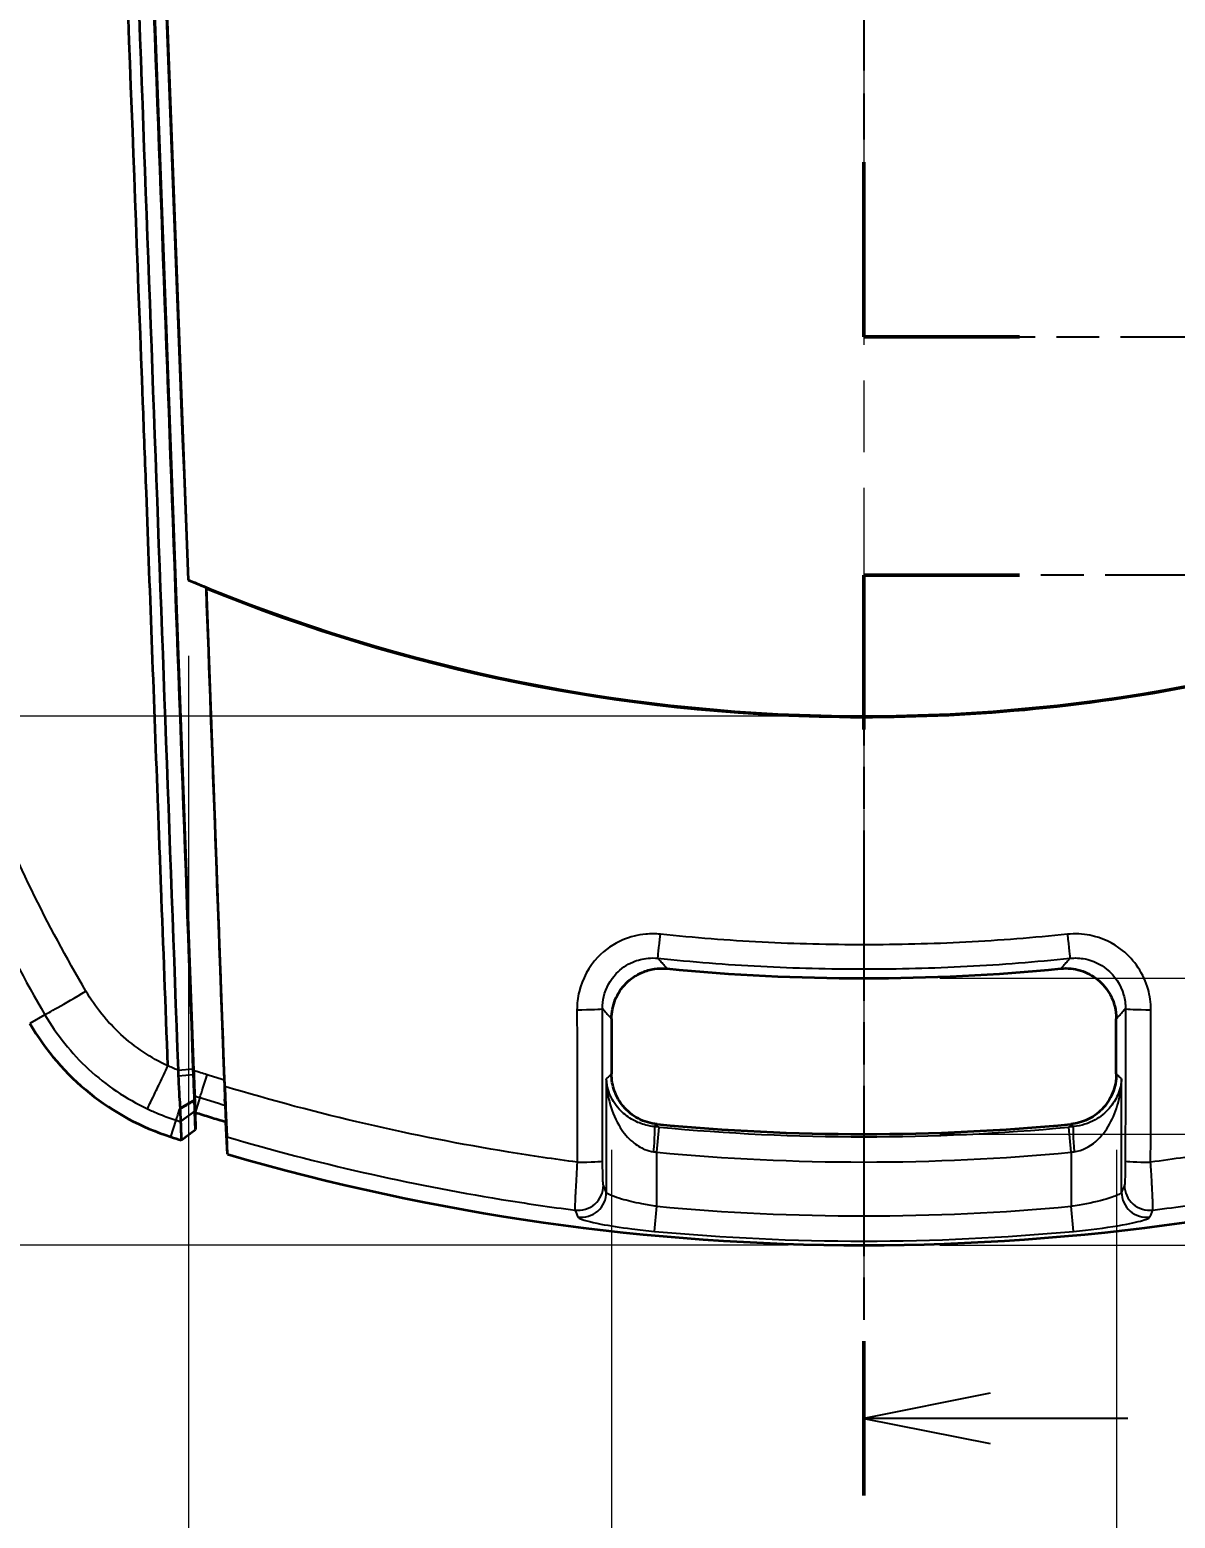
# Model space of a CAD drawing. Header units: millimetres. Extents: x 0 to 1594, y 0 to 281.
# Drawn here: x 897.3 to 919.99, y 157.35 to 186.83 of the extents above; entities that cross this region are included whole.
import ezdxf

# ---------------------------------------------------------------- set-up
doc = ezdxf.new("R2010")
doc.units = ezdxf.units.MM
doc.linetypes.add('CHAIN', pattern=[0.3543, 0.2362, -0.0295, 0.0591, -0.0295])
doc.layers.get('Defpoints').update_dxf_attribs({"lineweight": 25})
doc.layers.add('Centerline (ISO)', color=7, linetype='Continuous', lineweight=18, true_color=0x80ffff)
for name, color, linetype, lineweight in [('Dimension (ISO)', 7, 'Continuous', 18), ('Section Line (ISO)', 7, 'CHAIN', 25), ('Visible (ISO)', 7, 'Continuous', 35), ('Visible Narrow (ISO)', 7, 'Continuous', 25)]:
    doc.layers.add(name, color=color, linetype=linetype, lineweight=lineweight)
doc.styles.add('Note Text (TK)', font='')
doc.styles.get('Note Text (TK)').set_extended_font_data('MS PGothic')
doc.dimstyles.new('Default - Method 1b (TK)', dxfattribs={"dimtxt": 2.5, "dimasz": 2.5, "dimexe": 1, "dimexo": 1.5, "dimgap": 1, "dimtad": 1, "dimtoh": 1, "dimrnd": 1e-08, "dimdsep": 46, "dimtxsty": 'Note Text (TK)', "dimcen": 0.09, "dimdle": 5, "dimclrd": 100, "dimclre": 100, "dimclrt": 7, "dimadec": 1, "dimazin": 1, "dimtfac": 1, "dimtmove": 0, "dimatfit": 3, "dimfxl": 0, "dimtolj": 1, "dimlwd": -1, "dimlwe": -1, "dimarcsym": 0})

# ---------------------------------------------------------------- blocks, each defined once
blk = doc.blocks.new('2dTransSection2')
at = {"layer": 'Section Line (ISO)', "linetype": 'CHAIN', "ltscale": 15.402263}
blk.add_line((126.328, 246.778), (126.328, 188.751), dxfattribs=at)
at = {"layer": 'Section Line (ISO)', "linetype": 'Continuous', "lineweight": 50}
for p, q in [((126.328, 192.208), (126.328, 188.751)), ((126.328, 188.751), (129.411, 188.751)), ((129.41, 184.028), (126.326, 184.028)), ((126.326, 184.028), (126.326, 180.971)), ((126.326, 168.856), (126.326, 165.799))]:
    blk.add_line(p, q, dxfattribs=at)
at = {"layer": 'Section Line (ISO)', "linetype": 'CHAIN', "ltscale": 14.34751}
blk.add_line((126.328, 188.751), (139.578, 188.751), dxfattribs=at)
at = {"layer": 'Section Line (ISO)', "linetype": 'CHAIN', "ltscale": 14.348979}
blk.add_line((139.578, 184.028), (126.326, 184.028), dxfattribs=at)
at = {"layer": 'Section Line (ISO)', "linetype": 'CHAIN', "ltscale": 14.274149}
blk.add_line((126.326, 184.028), (126.326, 165.799), dxfattribs=at)
at = {"layer": 'Section Line (ISO)', "linetype": 'Continuous'}
for p, q in [((128.826, 167.828), (126.326, 167.328)), ((128.826, 167.328), (126.326, 167.328)), ((126.326, 167.328), (128.826, 166.828)), ((131.555, 167.328), (128.826, 167.328))]:
    blk.add_line(p, q, dxfattribs=at)
blk = doc.blocks.new('*D85')
at = {"layer": 'Defpoints', "color": 0, "transparency": 16777216}
for p in [(900.449, 175.933), (927.207, 175.933), (927.207, 142.933)]:
    blk.add_point(p, dxfattribs=at)
at = {"layer": 'Dimension (ISO)', "color": 100, "transparency": 16777216}
for p, q in [((900.449, 174.433), (900.449, 141.933)), ((927.207, 174.433), (927.207, 141.933)), ((902.949, 142.933), (924.707, 142.933))]:
    blk.add_line(p, q, dxfattribs=at)
for points in [[(902.949, 143.35), (902.949, 142.516), (900.449, 142.933)], [(924.707, 143.35), (924.707, 142.516), (927.207, 142.933)]]:
    blk.add_solid(points, dxfattribs=at)
at = {"layer": 'Dimension (ISO)', "color": 7, "transparency": 16777216, "insert": (910.909, 145.183), "char_height": 2.5, "attachment_point": 4, "style": 'Note Text (TK)'}
blk.add_mtext('\\A1;26.8', dxfattribs=at)
blk = doc.blocks.new('*D86')
at = {"layer": 'Defpoints', "color": 0, "transparency": 16777216}
for p in [(913.828, 234.758), (873.828, 162.758), (913.828, 162.758)]:
    blk.add_point(p, dxfattribs=at)
at = {"layer": 'Dimension (ISO)', "color": 100, "transparency": 16777216}
for p, q in [((912.328, 234.758), (872.828, 234.758)), ((873.828, 232.258), (873.828, 165.258)), ((912.328, 162.758), (872.828, 162.758))]:
    blk.add_line(p, q, dxfattribs=at)
for points in [[(873.411, 232.258), (874.244, 232.258), (873.828, 234.758)], [(873.411, 165.258), (874.244, 165.258), (873.828, 162.758)]]:
    blk.add_solid(points, dxfattribs=at)
at = {"layer": 'Dimension (ISO)', "color": 7, "transparency": 16777216, "insert": (871.578, 197.153), "char_height": 2.5, "attachment_point": 4, "rotation": 90, "style": 'Note Text (TK)'}
blk.add_mtext('\\A1;72', dxfattribs=at)
blk = doc.blocks.new('*D87')
at = {"layer": 'Defpoints', "color": 0, "transparency": 16777216}
for p in [(913.828, 222.775), (880.828, 173.237), (913.828, 173.237)]:
    blk.add_point(p, dxfattribs=at)
at = {"layer": 'Dimension (ISO)', "color": 100, "transparency": 16777216}
for p, q in [((912.328, 222.775), (879.828, 222.775)), ((880.828, 220.275), (880.828, 175.737)), ((912.328, 173.237), (879.828, 173.237))]:
    blk.add_line(p, q, dxfattribs=at)
for points in [[(880.411, 220.275), (881.244, 220.275), (880.828, 222.775)], [(880.411, 175.737), (881.244, 175.737), (880.828, 173.237)]]:
    blk.add_solid(points, dxfattribs=at)
at = {"layer": 'Dimension (ISO)', "color": 7, "transparency": 16777216, "insert": (878.578, 195.066), "char_height": 2.5, "attachment_point": 4, "rotation": 90, "style": 'Note Text (TK)'}
blk.add_mtext('\\A1;49.5', dxfattribs=at)
blk = doc.blocks.new('*D95')
at = {"layer": 'Defpoints', "color": 0, "transparency": 16777216}
for p in [(908.828, 166.15), (918.828, 166.15), (918.828, 152.155)]:
    blk.add_point(p, dxfattribs=at)
at = {"layer": 'Dimension (ISO)', "color": 100, "transparency": 16777216}
for p, q in [((908.828, 164.65), (908.828, 151.155)), ((918.828, 164.65), (918.828, 151.155)), ((911.328, 152.155), (916.328, 152.155))]:
    blk.add_line(p, q, dxfattribs=at)
for points in [[(911.328, 152.572), (911.328, 151.738), (908.828, 152.155)], [(916.328, 152.572), (916.328, 151.738), (918.828, 152.155)]]:
    blk.add_solid(points, dxfattribs=at)
at = {"layer": 'Dimension (ISO)', "color": 7, "transparency": 16777216, "insert": (912.265, 154.405), "char_height": 2.5, "attachment_point": 4, "style": 'Note Text (TK)'}
blk.add_mtext('\\A1;10', dxfattribs=at)
blk = doc.blocks.new('_DotSmall')
at = {"color": 0, "linetype": 'ByBlock', "const_width": 0.5}
blk.add_lwpolyline([(-0.0625, 0, 1), (0.0625, 0, 1)], format="xyb", close=True, dxfattribs=at)
blk = doc.blocks.new('*D97')
at = {"layer": 'Defpoints', "color": 0, "transparency": 16777216}
for p in [(913.828, 168.045), (953.828, 168.045), (913.828, 164.958)]:
    blk.add_point(p, dxfattribs=at)
at = {"layer": 'Dimension (ISO)', "color": 100, "transparency": 16777216}
for p, q in [((953.828, 170.545), (953.828, 178.554)), ((915.328, 168.045), (954.828, 168.045)), ((953.828, 164.958), (953.828, 168.045)), ((915.328, 164.958), (954.828, 164.958)), ((953.828, 164.958), (953.828, 162.458))]:
    blk.add_line(p, q, dxfattribs=at)
blk.add_solid([(953.411, 170.545), (954.244, 170.545), (953.828, 168.045)], dxfattribs=at)
at = {"layer": 'Dimension (ISO)', "color": 100, "transparency": 16777216, "xscale": 2.5, "yscale": 2.5, "zscale": 2.5, "rotation": 90}
blk.add_blockref('_DotSmall', (953.828, 164.958), dxfattribs=at)
at = {"layer": 'Dimension (ISO)', "color": 7, "transparency": 16777216, "insert": (951.578, 174.045), "char_height": 2.5, "attachment_point": 4, "rotation": 90, "style": 'Note Text (TK)'}
blk.add_mtext('\\A1;3.1', dxfattribs=at)
blk = doc.blocks.new('*D98')
at = {"layer": 'Defpoints', "color": 0, "transparency": 16777216}
for p in [(913.828, 164.958), (953.828, 164.958), (913.828, 162.758)]:
    blk.add_point(p, dxfattribs=at)
at = {"layer": 'Dimension (ISO)', "color": 100, "transparency": 16777216}
for p, q in [((953.828, 164.958), (953.828, 169.958)), ((915.328, 164.958), (954.828, 164.958)), ((953.828, 164.958), (953.828, 162.758)), ((915.328, 162.758), (954.828, 162.758)), ((953.828, 160.258), (953.828, 151.753))]:
    blk.add_line(p, q, dxfattribs=at)
blk.add_solid([(953.411, 160.258), (954.244, 160.258), (953.828, 162.758)], dxfattribs=at)
at = {"layer": 'Dimension (ISO)', "color": 100, "transparency": 16777216, "xscale": 2.5, "yscale": 2.5, "zscale": 2.5, "rotation": 270}
blk.add_blockref('_DotSmall', (953.828, 164.958), dxfattribs=at)
at = {"layer": 'Dimension (ISO)', "color": 7, "transparency": 16777216, "insert": (951.578, 152.753), "char_height": 2.5, "attachment_point": 4, "rotation": 90, "style": 'Note Text (TK)'}
blk.add_mtext('\\A1;2.2', dxfattribs=at)

msp = doc.modelspace()

# ---------------------------------------------------------------- linework, layer by layer
at = {"layer": 'Centerline (ISO)', "linetype": 'CHAIN', "ltscale": 23.990969}
msp.add_line((913.8276, 237.2584), (913.8276, 160.2584), dxfattribs=at)
at = {"layer": 'Visible (ISO)'}
for p, q in [((898.479, 222.1504), (900.5482, 166.2177)), ((900.4487, 175.9332), (898.7667, 220.589)), ((900.7946, 175.7854), (901.1556, 166.0286)), ((908.8276, 167.2429), (908.8276, 166.1496)), ((918.8276, 166.1496), (918.8276, 167.2429)), ((900.5465, 166.1318), (900.5421, 166.2501)), ((900.5654, 165.7524), (900.5645, 165.8195)), ((901.1727, 165.5654), (901.1681, 165.6518)), ((901.174, 165.5291), (901.1864, 165.1959)), ((900.5791, 165.381), (900.585, 165.0503)), ((901.2187, 164.5609), (901.1864, 165.1959))]:
    msp.add_line(p, q, dxfattribs=at)
for centre, radius, start, end in [((913.8276, 207.7584), 39.7131, 264.36074, 275.63926), ((901.6221, 169.666), 5, 210.22828, 252.23352), ((913.8276, 207.7584), 42.8, 264.50799, 275.49201), ((913.8276, 207.7584), 45, 252.23352, 252.51061), ((913.8276, 207.7584), 45, 253.72803, 286.27197)]:
    msp.add_arc(centre, radius, start, end, dxfattribs=at)
msp.add_ellipse((913.8276, 207.7815), major_axis=(0, 34.5444), ratio=0.9999998, start_param=2.7438951, end_param=3.5392902, dxfattribs=at)
for points, knots in [([(900.0387, 166.3129), (899.9941, 167.4941), (899.9493, 168.6703), (899.8851, 170.3723), (899.8655, 170.8936), (899.7671, 173.5137), (899.6894, 175.5968), (899.5888, 178.2688), (899.5662, 178.8644), (899.3635, 184.2228), (899.1839, 188.9895), (898.6374, 203.5405), (898.2951, 213.0177), (897.9419, 222.2038)], [0.1156934, 0.1156934, 0.1156934, 0.1156934, 0.4719989, 0.4719989, 0.629162, 0.629162, 1.261938, 1.261938, 1.4447717, 1.4447717, 2.9147942, 2.9147942, 5.9313922, 5.9313922, 5.9313922, 5.9313922]), ([(898.17, 222.1884), (898.3431, 217.5089), (898.5162, 212.8295), (898.8624, 203.4715), (899.0355, 198.7928), (899.2085, 194.1148), (899.3813, 189.4448), (899.554, 184.7756), (899.8979, 175.4788), (900.0691, 170.8511), (900.2403, 166.2246)], [-5.6883066, -5.6883066, -5.6883066, -5.6883066, -4.2834664, -4.2834664, -2.8786262, -2.8786262, -2.8786262, -1.4762002, -1.4762002, -0.085629, -0.085629, -0.085629, -0.085629]), ([(900.5421, 166.2501), (900.371, 170.8755), (900.1999, 175.5021), (899.856, 184.7967), (899.6834, 189.4647), (899.5106, 194.1336), (899.3376, 198.8105), (899.1646, 203.488), (898.8191, 212.8272), (898.6466, 217.489), (898.4742, 222.151)], [0.085629, 0.085629, 0.085629, 0.085629, 1.4762002, 1.4762002, 2.8786262, 2.8786262, 2.8786262, 4.2834664, 4.2834664, 5.683369, 5.683369, 5.683369, 5.683369]), ([(900.8008, 175.7603), (900.7998, 175.7645), (900.7987, 175.7687), (900.7967, 175.7771), (900.7957, 175.7813), (900.7946, 175.7854)], [-0.060067346, -0.060067346, -0.060067346, -0.060067346, -0.030039325, -0.030039325, 0, 0, 0, 0]), ([(926.8544, 175.7603), (924.7147, 174.8897), (922.4928, 174.2357), (917.9558, 173.3816), (915.6524, 173.1828), (909.042, 173.2748), (904.7872, 174.1384), (900.8008, 175.7603)], [-2.6921121, -2.6921121, -2.6921121, -2.6921121, -1.9989849, -1.9989849, -1.3070956, -1.3070956, -0.0156897, -0.0156897, -0.0156897, -0.0156897]), ([(908.8276, 167.2429), (908.8276, 167.3732), (908.8531, 167.5022), (908.952, 167.7431), (909.0244, 167.8527), (909.2072, 168.0378), (909.3158, 168.1116), (909.5124, 168.1952), (909.593, 168.2181), (909.7582, 168.2434), (909.8421, 168.2457), (909.9252, 168.2374)], [0, 0, 0, 0, 0.03909006, 0.03909006, 0.0781273, 0.0781273, 0.1171428, 0.1171428, 0.14220416, 0.14220416, 0.16727226, 0.16727226, 0.16727226, 0.16727226]), ([(917.73, 168.2374), (917.8597, 168.2502), (917.9906, 168.2376), (918.2401, 168.1628), (918.3562, 168.1015), (918.5584, 167.9378), (918.6425, 167.837), (918.745, 167.6496), (918.7758, 167.5716), (918.8171, 167.4097), (918.8276, 167.3264), (918.8276, 167.2429)], [0, 0, 0, 0, 0.03909035, 0.03909035, 0.07812795, 0.07812795, 0.11714382, 0.11714382, 0.14220454, 0.14220454, 0.16727226, 0.16727226, 0.16727226, 0.16727226]), ([(900.2403, 166.2246), (900.241, 166.2049), (900.2418, 166.1852), (900.2433, 166.1458), (900.244, 166.1262), (900.2448, 166.1066)], [-0.085628992, -0.085628992, -0.085628992, -0.085628992, -0.079701646, -0.079701646, -0.073774299, -0.073774299, -0.073774299, -0.073774299]), ([(900.2448, 166.1066), (900.2507, 165.963), (900.2575, 165.8264), (900.2694, 165.6189), (900.2744, 165.5405), (900.2791, 165.4733)], [-0.075238386, -0.075238386, -0.075238386, -0.075238386, -0.031515365, -0.031515365, -0.000126972, -0.000126972, -0.000126972, -0.000126972]), ([(900.5664, 165.6374), (900.5639, 165.6924), (900.5612, 165.7556), (900.5546, 165.9195), (900.5505, 166.0251), (900.5465, 166.1318)], [0.000126972, 0.000126972, 0.000126972, 0.000126972, 0.031515365, 0.031515365, 0.075238386, 0.075238386, 0.075238386, 0.075238386]), ([(900.5482, 166.2177), (900.5509, 166.1445), (900.5537, 166.0725), (900.5589, 165.9425), (900.5614, 165.885), (900.5639, 165.8316), (900.5642, 165.8255), (900.5645, 165.8195)], [0, 0, 0, 0, 0.021994857, 0.021994857, 0.043215996, 0.043215996, 0.046082686, 0.046082686, 0.046082686, 0.046082686]), ([(901.1556, 166.0286), (901.1582, 165.9562), (901.1608, 165.885), (901.165, 165.7566), (901.1668, 165.7), (901.1681, 165.653), (901.1681, 165.6524), (901.1681, 165.6518)], [0, 0, 0, 0, 0.021745792, 0.021745792, 0.042665061, 0.042665061, 0.042922918, 0.042922918, 0.042922918, 0.042922918]), ([(909.7314, 165.1548), (909.6017, 165.1673), (909.4757, 165.205), (909.2455, 165.3264), (909.1434, 165.409), (908.9855, 165.5981), (908.9271, 165.6996), (908.8479, 165.9181), (908.8276, 166.0334), (908.8276, 166.1496)], [0, 0, 0, 0, 0.03907277, 0.03907277, 0.07810683, 0.07810683, 0.11296653, 0.11296653, 0.14783463, 0.14783463, 0.14783463, 0.14783463]), ([(918.8276, 166.1496), (918.8276, 166.0194), (918.8022, 165.8904), (918.7033, 165.6495), (918.6308, 165.54), (918.4578, 165.3647), (918.3623, 165.2969), (918.1524, 165.1972), (918.0396, 165.166), (917.9239, 165.1548)], [0, 0, 0, 0, 0.03907299, 0.03907299, 0.07810732, 0.07810732, 0.11296658, 0.11296658, 0.14783463, 0.14783463, 0.14783463, 0.14783463]), ([(900.5645, 165.8195), (900.565, 165.7933), (900.5654, 165.7713), (900.5662, 165.7333), (900.5666, 165.7202), (900.5667, 165.7159)], [0.045811665, 0.045811665, 0.045811665, 0.045811665, 0.058585401, 0.058585401, 0.074380047, 0.074380047, 0.074380047, 0.074380047]), ([(901.1654, 165.9037), (901.17, 165.7811), (901.1743, 165.66), (901.1807, 165.4696), (901.1831, 165.397), (901.1852, 165.3297)], [0, 0, 0, 0, 0.036855551, 0.036855551, 0.061609464, 0.061609464, 0.061609464, 0.061609464]), ([(900.2783, 165.4522), (900.2793, 165.4289), (900.2802, 165.4072), (900.2826, 165.356), (900.2839, 165.3287), (900.2851, 165.3052), (900.2865, 165.2768), (900.2877, 165.254), (900.2895, 165.2214), (900.2901, 165.2109), (900.2905, 165.2059)], [-0.069823221, -0.069823221, -0.069823221, -0.069823221, -0.058586767, -0.058586767, -0.041416822, -0.041416822, -0.041416822, -0.020708411, -0.020708411, -0.000954175, -0.000954175, -0.000954175, -0.000954175]), ([(900.5672, 165.6187), (900.5672, 165.6188), (900.5672, 165.6189), (900.5672, 165.6189), (900.5669, 165.625), (900.5666, 165.6311), (900.5664, 165.6374)], [-0.0034935996, -0.0034935996, -0.0034935996, -0.0034935996, -0.0034592119, -0.0034592119, -0.0034592119, 0.0001267819, 0.0001267819, 0.0001267819, 0.0001267819]), ([(900.5715, 165.4153), (900.5713, 165.4195), (900.5711, 165.4283), (900.5705, 165.4555), (900.5701, 165.4744), (900.5696, 165.4979), (900.5692, 165.5173), (900.5687, 165.5398), (900.5679, 165.5819), (900.5675, 165.5999), (900.5672, 165.6191)], [0.000954175, 0.000954175, 0.000954175, 0.000954175, 0.020708411, 0.020708411, 0.041416822, 0.041416822, 0.041416822, 0.058586767, 0.058586767, 0.070008116, 0.070008116, 0.070008116, 0.070008116]), ([(900.5715, 165.4147), (900.5715, 165.4148), (900.5715, 165.4149), (900.5715, 165.4151), (900.5715, 165.4152), (900.5715, 165.4153)], [0, 0, 0, 0, 0.00047708752, 0.00047708752, 0.00095417505, 0.00095417505, 0.00095417505, 0.00095417505]), ([(900.585, 165.0503), (900.5839, 165.0802), (900.5828, 165.11), (900.5805, 165.1704), (900.5794, 165.2009), (900.5783, 165.2315), (900.5771, 165.264), (900.5759, 165.2966), (900.5736, 165.3577), (900.5726, 165.3862), (900.5715, 165.4147)], [-0.67045117, -0.67045117, -0.67045117, -0.67045117, -0.56279167, -0.56279167, -0.45263594, -0.45263594, -0.45263594, -0.33514484, -0.33514484, -0.23232449, -0.23232449, -0.23232449, -0.23232449]), ([(901.1681, 165.6518), (901.1699, 165.6168), (901.1713, 165.5882), (901.1733, 165.5463), (901.1739, 165.5334), (901.174, 165.5291)], [0.043120776, 0.043120776, 0.043120776, 0.043120776, 0.058930793, 0.058930793, 0.074643107, 0.074643107, 0.074643107, 0.074643107]), ([(900.2905, 165.2059), (900.2905, 165.2057), (900.2905, 165.2056), (900.2905, 165.2054), (900.2905, 165.2053), (900.2905, 165.2051)], [-0.00095417505, -0.00095417505, -0.00095417505, -0.00095417505, -0.00047708752, -0.00047708752, 0, 0, 0, 0]), ([(900.2905, 165.2051), (900.2915, 165.1766), (900.2926, 165.148), (900.2948, 165.0868), (900.296, 165.0541), (900.2972, 165.0215), (900.2983, 164.9909), (900.2994, 164.9603), (900.3016, 164.8993), (900.3027, 164.8689), (900.3038, 164.8386)], [0.23232449, 0.23232449, 0.23232449, 0.23232449, 0.33514484, 0.33514484, 0.45263594, 0.45263594, 0.45263594, 0.56279167, 0.56279167, 0.67211988, 0.67211988, 0.67211988, 0.67211988]), ([(901.1864, 165.1959), (901.0849, 165.2261), (900.9836, 165.2566), (900.7812, 165.3183), (900.6801, 165.3495), (900.5791, 165.381)], [0, 0, 0, 0, 0.031742287, 0.031742287, 0.063484573, 0.063484573, 0.063484573, 0.063484573]), ([(901.1852, 165.3297), (901.1857, 165.3202), (901.1862, 165.3108), (901.1921, 165.1931), (901.1966, 165.1016), (901.2017, 164.9971), (901.2031, 164.9677), (901.2052, 164.9245), (901.2058, 164.9106), (901.206, 164.9047)], [0.039646009, 0.039646009, 0.039646009, 0.039646009, 0.043144553, 0.043144553, 0.083840994, 0.083840994, 0.105415164, 0.105415164, 0.126843213, 0.126843213, 0.126843213, 0.126843213]), ([(900.3038, 164.8386), (900.3507, 164.8739), (900.3975, 164.9092), (900.4913, 164.9798), (900.5381, 165.015), (900.585, 165.0503)], [0, 0, 0, 0, 0.01760009, 0.01760009, 0.035200295, 0.035200295, 0.035200295, 0.035200295]), ([(901.2187, 164.5609), (901.2157, 164.6442), (901.2126, 164.7275), (901.2083, 164.8421), (901.2072, 164.8734), (901.206, 164.9047)], [0, 0, 0, 0, 0.30245462, 0.30245462, 0.41599842, 0.41599842, 0.41599842, 0.41599842])]:
    msp.add_open_spline(points, degree=3, knots=knots, dxfattribs=at)
for points, degree in [([(900.4446, 175.9303), (899.8729, 190.8122), (899.3106, 205.701), (898.7578, 220.5954)], 3), ([(900.4446, 175.9303), (900.4466, 175.9317), (900.4487, 175.9332)], 2), ([(900.7946, 175.7854), (900.6777, 175.8331), (900.561, 175.8814), (900.4446, 175.9303)], 3), ([(901.1654, 165.9037), (901.0439, 169.1887), (900.9224, 172.4742), (900.8008, 175.7603)], 3), ([(900.5654, 165.7524), (900.566, 165.708), (900.5666, 165.6636), (900.5672, 165.6191)], 3), ([(900.2791, 165.4733), (900.2797, 165.466), (900.2802, 165.4588), (900.2807, 165.4518)], 3)]:
    msp.add_open_spline(points, degree=degree, dxfattribs=at)
msp.add_rational_spline([(900.5667, 165.7159), (900.5729, 165.549), (900.5791, 165.381)], [134.647122312, 134.288588635, 133.929089376], degree=2, dxfattribs=at)
at = {"layer": 'Visible Narrow (ISO)'}
for p, q in [((900.5482, 166.2177), (898.479, 222.1507)), ((897.6016, 167.3234), (897.302, 167.1488)), ((900.2403, 166.2246), (900.5421, 166.2501)), ((900.5465, 166.1318), (900.2448, 166.1066)), ((908.7241, 166.0557), (908.7241, 163.8083)), ((918.9312, 163.8083), (918.9312, 166.0557)), ((900.5664, 165.6374), (900.2791, 165.4733)), ((900.2905, 165.2059), (900.5715, 165.4153)), ((900.5715, 165.4147), (900.2905, 165.2051)), ((900.6733, 165.6824), (900.5791, 165.381)), ((900.0964, 164.9045), (900.202, 165.2341)), ((909.7235, 164.6004), (909.7708, 165.0978)), ((917.9318, 164.6004), (917.8845, 165.0978)), ((909.7235, 163.5286), (909.7235, 164.6004)), ((917.9318, 164.6004), (917.9318, 163.5286)), ((909.6774, 163.0323), (909.7235, 163.5286)), ((917.9778, 163.0323), (917.9318, 163.5286))]:
    msp.add_line(p, q, dxfattribs=at)
for radius, start, end in [(42.853, 264.56773, 275.43227), (43.3527, 264.56773, 275.43227), (44.4198, 264.69861, 275.30139), (44.9182, 264.69861, 275.30139)]:
    msp.add_arc((913.8276, 207.7584), radius, start, end, dxfattribs=at)
for centre, major_axis, ratio, start_param, end_param in [((909.7968, 168.9387), (-0.0517, -0.4973), 0.0009382, 0.0349066, 1.5262551), ((917.8584, 168.9387), (0.0517, -0.4973), 0.0009382, 4.7569302, 6.2482787), ((898.4629, 167.8253), (-0.8644, -0.5029), 0.0083768, 0.0785426, 1.5113799), ((908.1455, 167.4447), (0.5, 0.0008), 0.0458331, 4.7068256, 6.248242), ((919.5097, 167.4447), (-0.5, 0.0008), 0.0458331, 0.0349433, 1.5763597), ((900.8221, 166.1581), (-0.1492, -0.4772), 0.0008002, 0.0785398, 1.5194083), ((900.5062, 166.1835), (-0.3052, -0.9523), 0.0007928, 0.0785398, 0.7293132), ((909.6287, 164.6094), (0.0473, 0.4978), 0.0628803, 4.7183683, 6.2482095), ((918.0265, 164.6094), (-0.0473, 0.4978), 0.0628803, 0.0349758, 1.564817), ((908.1505, 164.4273), (0.5, 0.0008), 0.0482875, 4.7062724, 6.2482379), ((919.5047, 164.4273), (-0.5, 0.0008), 0.0482875, 0.0349474, 1.5769129), ((908.1666, 163.9471), (-0.4616, -0.1922), 0.9958987, 1.0495267, 2.7455884), ((919.4887, 163.9471), (0.4616, -0.1922), 0.9958987, 3.5375969, 5.2336586), ((908.2244, 163.8083), (-0.4615, -0.1923), 0.9959051, 1.0508887, 2.7452618), ((919.4309, 163.8083), (0.4615, -0.1923), 0.9959051, 3.5379235, 5.2322966)]:
    msp.add_ellipse(centre, major_axis=major_axis, ratio=ratio, start_param=start_param, end_param=end_param, dxfattribs=at)
for points, knots in [([(898.4158, 167.7882), (897.6403, 169.1014), (896.9749, 170.4758), (895.9707, 173.0514), (895.5948, 174.2377), (895.2968, 175.4433)], [-0.82696638, -0.82696638, -0.82696638, -0.82696638, -0.37148818, -0.37148818, 0, 0, 0, 0]), ([(894.4156, 175.2335), (894.7184, 173.9884), (895.1022, 172.7631), (896.1291, 170.1019), (896.8115, 168.6813), (897.6016, 167.3234)], [0, 0, 0, 0, 0.37148818, 0.37148818, 0.82696638, 0.82696638, 0.82696638, 0.82696638]), ([(909.795, 168.9165), (909.6983, 168.9265), (909.6006, 168.9271), (909.3489, 168.9041), (909.1963, 168.8656), (908.8673, 168.7253), (908.6977, 168.6078), (908.3767, 168.2717), (908.2467, 168.0332), (908.1568, 167.6615), (908.1426, 167.5416), (908.1428, 167.4218)], [0, 0, 0, 0, 0.02914914, 0.02914914, 0.07578776, 0.07578776, 0.13641797, 0.13641797, 0.21523724, 0.21523724, 0.25121954, 0.25121954, 0.25121954, 0.25121954]), ([(917.8602, 168.9165), (917.1905, 168.8469), (916.519, 168.7948), (915.1742, 168.7251), (914.5009, 168.7077), (913.8276, 168.7077), (913.1543, 168.7077), (912.481, 168.7251), (911.1362, 168.7948), (910.4647, 168.8469), (909.795, 168.9165)], [-0.80760007, -0.80760007, -0.80760007, -0.80760007, -0.60570005, -0.60570005, -0.40380003, -0.40380003, -0.40380003, -0.20190002, -0.20190002, 0, 0, 0, 0]), ([(919.5124, 167.4218), (919.5127, 167.5604), (919.4936, 167.6991), (919.3718, 168.1312), (919.1924, 168.4025), (918.7634, 168.7458), (918.5406, 168.8494), (918.1597, 168.9249), (918.0088, 168.9319), (917.8602, 168.9165)], [0, 0, 0, 0, 0.0416192, 0.0416192, 0.1347749, 0.1347749, 0.20643314, 0.20643314, 0.25121954, 0.25121954, 0.25121954, 0.25121954]), ([(908.6452, 167.4447), (908.645, 167.5247), (908.6543, 167.6047), (908.7139, 167.8528), (908.8003, 168.0119), (909.014, 168.2361), (909.1269, 168.3145), (909.3461, 168.4079), (909.4478, 168.4336), (909.6156, 168.4488), (909.6807, 168.4484), (909.7452, 168.4416)], [-0.25121954, -0.25121954, -0.25121954, -0.25121954, -0.21523724, -0.21523724, -0.13641797, -0.13641797, -0.07578776, -0.07578776, -0.02914914, -0.02914914, 0, 0, 0, 0]), ([(909.7452, 168.4416), (910.4232, 168.3712), (911.103, 168.3183), (912.4644, 168.2478), (913.146, 168.2302), (913.8276, 168.2302), (914.5092, 168.2302), (915.1908, 168.2478), (916.5523, 168.3183), (917.232, 168.3712), (917.91, 168.4416)], [0, 0, 0, 0, 0.20190002, 0.20190002, 0.40380003, 0.40380003, 0.40380003, 0.60570005, 0.60570005, 0.80760007, 0.80760007, 0.80760007, 0.80760007]), ([(909.9252, 168.2374), (909.9146, 168.2495), (909.9039, 168.2615), (909.8713, 168.2985), (909.8493, 168.3234), (909.8274, 168.3483), (909.8054, 168.3733), (909.7834, 168.3982), (909.756, 168.4293), (909.7506, 168.4355), (909.7452, 168.4416)], [0.10020361, 0.10020361, 0.10020361, 0.10020361, 0.19429667, 0.19429667, 0.38859335, 0.38859335, 0.38859335, 0.58289002, 0.58289002, 0.63072111, 0.63072111, 0.63072111, 0.63072111]), ([(917.91, 168.4416), (917.9046, 168.4355), (917.8992, 168.4293), (917.8718, 168.3982), (917.8498, 168.3732), (917.8279, 168.3483), (917.8059, 168.3234), (917.7839, 168.2985), (917.7513, 168.2615), (917.7407, 168.2495), (917.73, 168.2374)], [-0.63076992, -0.63076992, -0.63076992, -0.63076992, -0.58292663, -0.58292663, -0.38861776, -0.38861776, -0.38861776, -0.19430888, -0.19430888, -0.10025242, -0.10025242, -0.10025242, -0.10025242]), ([(917.91, 168.4416), (918.0091, 168.452), (918.1097, 168.4474), (918.3636, 168.3972), (918.512, 168.3281), (918.7976, 168.0992), (918.917, 167.9182), (918.9977, 167.6298), (919.0103, 167.5372), (919.01, 167.4447)], [-0.25121954, -0.25121954, -0.25121954, -0.25121954, -0.20643314, -0.20643314, -0.1347749, -0.1347749, -0.0416192, -0.0416192, 0, 0, 0, 0]), ([(900.0379, 166.3084), (899.6996, 166.4683), (899.3848, 166.6797), (898.8363, 167.183), (898.6014, 167.4739), (898.4158, 167.7882)], [-0.2200099, -0.2200099, -0.2200099, -0.2200099, -0.10901709, -0.10901709, 0, 0, 0, 0]), ([(897.6016, 167.3234), (897.8342, 166.9237), (898.1274, 166.5582), (898.8148, 165.9246), (899.2091, 165.6591), (899.6332, 165.4587)], [0, 0, 0, 0, 0.10901709, 0.10901709, 0.2195798, 0.2195798, 0.2195798, 0.2195798]), ([(908.1428, 167.4218), (908.1435, 166.9186), (908.1443, 166.4155), (908.1459, 165.4093), (908.1467, 164.9062), (908.1475, 164.4031)], [-0.30207606, -0.30207606, -0.30207606, -0.30207606, -0.15103803, -0.15103803, 0, 0, 0, 0]), ([(908.6502, 164.4273), (908.6493, 164.9301), (908.6485, 165.433), (908.6468, 166.4388), (908.646, 166.9418), (908.6452, 167.4447)], [0, 0, 0, 0, 0.15103803, 0.15103803, 0.30207606, 0.30207606, 0.30207606, 0.30207606]), ([(908.6452, 167.4447), (908.6499, 167.4395), (908.6546, 167.4343), (908.6819, 167.404), (908.7045, 167.379), (908.727, 167.354), (908.7496, 167.329), (908.7722, 167.3041), (908.8057, 167.267), (908.8167, 167.255), (908.8276, 167.2429)], [-0.62321156, -0.62321156, -0.62321156, -0.62321156, -0.58289002, -0.58289002, -0.38859335, -0.38859335, -0.38859335, -0.19429667, -0.19429667, -0.10020361, -0.10020361, -0.10020361, -0.10020361]), ([(918.8276, 167.2429), (918.8385, 167.255), (918.8495, 167.267), (918.883, 167.3041), (918.9056, 167.329), (918.9282, 167.354), (918.9508, 167.379), (918.9734, 167.404), (919.0006, 167.4343), (919.0053, 167.4395), (919.01, 167.4447)], [0.10025242, 0.10025242, 0.10025242, 0.10025242, 0.19430888, 0.19430888, 0.38861776, 0.38861776, 0.38861776, 0.58292663, 0.58292663, 0.62326038, 0.62326038, 0.62326038, 0.62326038]), ([(919.01, 167.4447), (919.0092, 166.9418), (919.0084, 166.4388), (919.0067, 165.433), (919.0059, 164.9301), (919.005, 164.4273)], [0, 0, 0, 0, 0.15103803, 0.15103803, 0.30207606, 0.30207606, 0.30207606, 0.30207606]), ([(919.5078, 164.4031), (919.5086, 164.9062), (919.5093, 165.4093), (919.5109, 166.4155), (919.5117, 166.9186), (919.5124, 167.4218)], [-0.30207606, -0.30207606, -0.30207606, -0.30207606, -0.15103803, -0.15103803, 0, 0, 0, 0]), ([(899.6332, 165.4587), (899.6333, 165.4589), (899.6334, 165.459), (899.6377, 165.4674), (899.6494, 165.4916), (899.687, 165.5698), (899.7126, 165.6234), (899.7817, 165.7682), (899.827, 165.8634), (899.9277, 166.0758), (899.9823, 166.1908), (900.0379, 166.3084)], [-0.14402901, -0.14402901, -0.14402901, -0.14402901, -0.14336021, -0.14336021, -0.11074451, -0.11074451, -0.07812876, -0.07812876, -0.03906422, -0.03906422, 0, 0, 0, 0]), ([(900.0387, 166.3129), (900.0388, 166.3116), (900.0386, 166.3103), (900.0381, 166.3088), (900.038, 166.3086), (900.0379, 166.3084)], [0, 0, 0, 0, 0.000394456, 0.000394456, 0.00047136817, 0.00047136817, 0.00047136817, 0.00047136817]), ([(900.2403, 166.2246), (900.2023, 166.2399), (900.1645, 166.2559), (900.0974, 166.2855), (900.068, 166.299), (900.0387, 166.3129)], [-0.025261733, -0.025261733, -0.025261733, -0.025261733, -0.01297618, -0.01297618, -0.003276048, -0.003276048, -0.003276048, -0.003276048]), ([(900.8148, 166.1335), (900.7703, 166.1474), (900.7258, 166.1614), (900.637, 166.1894), (900.5925, 166.2035), (900.5482, 166.2177)], [0, 0, 0, 0, 0.013972283, 0.013972283, 0.027944566, 0.027944566, 0.027944566, 0.027944566]), ([(901.1556, 166.0286), (901.1275, 166.0371), (901.0995, 166.0456), (901.0429, 166.0629), (901.0144, 166.0717), (900.9858, 166.0804), (900.9573, 166.0892), (900.9288, 166.098), (900.8718, 166.1157), (900.8433, 166.1246), (900.8148, 166.1335)], [0.000163122, 0.000163122, 0.000163122, 0.000163122, 0.008950578, 0.008950578, 0.017901155, 0.017901155, 0.017901155, 0.026851733, 0.026851733, 0.035802311, 0.035802311, 0.035802311, 0.035802311]), ([(908.8276, 166.1496), (908.8156, 166.1387), (908.8036, 166.1278), (908.77, 166.0973), (908.7485, 166.0778), (908.727, 166.0584), (908.726, 166.0575), (908.7251, 166.0566), (908.7241, 166.0557)], [0.10011127, 0.10011127, 0.10011127, 0.10011127, 0.20356465, 0.20356465, 0.3884572, 0.3884572, 0.3884572, 0.3969508, 0.3969508, 0.3969508, 0.3969508]), ([(909.6771, 165.1067), (909.6193, 165.1121), (909.5617, 165.1224), (909.4176, 165.16), (909.3355, 165.1934), (909.164, 165.2869), (909.0815, 165.3508), (908.9219, 165.5121), (908.8549, 165.6125), (908.7578, 165.8272), (908.7302, 165.9423), (908.7241, 166.0557)], [-0.26692927, -0.26692927, -0.26692927, -0.26692927, -0.2407862, -0.2407862, -0.19895727, -0.19895727, -0.14457967, -0.14457967, -0.0738888, -0.0738888, 0.00061887, 0.00061887, 0.00061887, 0.00061887]), ([(908.7241, 166.0557), (908.7282, 165.8829), (908.7537, 165.7075), (908.847, 165.3803), (908.9123, 165.2272), (909.069, 164.9814), (909.1504, 164.884), (909.3202, 164.7414), (909.4017, 164.6905), (909.5451, 164.6332), (909.6026, 164.6176), (909.6603, 164.6094)], [-0.00061887, -0.00061887, -0.00061887, -0.00061887, 0.0738888, 0.0738888, 0.14457967, 0.14457967, 0.19895727, 0.19895727, 0.2407862, 0.2407862, 0.26692927, 0.26692927, 0.26692927, 0.26692927]), ([(918.9312, 166.0557), (918.9254, 165.949), (918.9007, 165.8409), (918.8159, 165.6421), (918.7598, 165.5509), (918.6851, 165.4659), (918.6103, 165.3809), (918.5178, 165.3032), (918.2818, 165.1709), (918.1331, 165.1212), (917.9781, 165.1067)], [-0.26754815, -0.26754815, -0.26754815, -0.26754815, -0.19747649, -0.19747649, -0.13377407, -0.13377407, -0.13377407, -0.07007166, -0.07007166, 0, 0, 0, 0]), ([(917.9949, 164.6094), (918.1496, 164.6315), (918.2975, 164.7072), (918.5312, 164.9088), (918.6223, 165.0273), (918.6955, 165.1569), (918.7687, 165.2864), (918.8233, 165.4254), (918.9045, 165.7283), (918.9273, 165.8931), (918.9312, 166.0557)], [0, 0, 0, 0, 0.07007166, 0.07007166, 0.13377407, 0.13377407, 0.13377407, 0.19747649, 0.19747649, 0.26754815, 0.26754815, 0.26754815, 0.26754815]), ([(918.9312, 166.0557), (918.9302, 166.0566), (918.9292, 166.0575), (918.9282, 166.0584), (918.9064, 166.0781), (918.8847, 166.0978), (918.8511, 166.1283), (918.8394, 166.1389), (918.8276, 166.1496)], [-0.39701932, -0.39701932, -0.39701932, -0.39701932, -0.38849146, -0.38849146, -0.38849146, -0.20133892, -0.20133892, -0.10017979, -0.10017979, -0.10017979, -0.10017979]), ([(908.1475, 164.4031), (907.6958, 164.4622), (907.2451, 164.5283), (904.8929, 164.911), (903.0108, 165.3464), (901.1654, 165.9037)], [-0.71784722, -0.71784722, -0.71784722, -0.71784722, -0.58134514, -0.58134514, -0.00367717, -0.00367717, -0.00367717, -0.00367717]), ([(926.4898, 165.9037), (924.6444, 165.3464), (922.7623, 164.911), (920.4101, 164.5283), (919.9594, 164.4622), (919.5078, 164.4031)], [-2.57005471, -2.57005471, -2.57005471, -2.57005471, -1.99238675, -1.99238675, -1.85588466, -1.85588466, -1.85588466, -1.85588466]), ([(899.6332, 165.4587), (899.6683, 165.4421), (899.7036, 165.4259), (899.7894, 165.3879), (899.8402, 165.3665), (899.8913, 165.346), (899.9424, 165.3255), (899.9938, 165.306), (900.0975, 165.2686), (900.1496, 165.2509), (900.202, 165.2341)], [0.003825314, 0.003825314, 0.003825314, 0.003825314, 0.01297618, 0.01297618, 0.025952361, 0.025952361, 0.025952361, 0.038928541, 0.038928541, 0.051904721, 0.051904721, 0.051904721, 0.051904721]), ([(900.5672, 165.6191), (900.5431, 165.6052), (900.519, 165.5913), (900.4709, 165.5635), (900.4468, 165.5496), (900.3986, 165.5218), (900.3746, 165.5079), (900.3272, 165.4805), (900.3039, 165.467), (900.2806, 165.4535)], [0, 0, 0, 0, 0.25, 0.25, 0.50000001, 0.50000001, 0.75000001, 0.75000001, 0.99213856, 0.99213856, 0.99213856, 0.99213856]), ([(900.6733, 165.6824), (900.7021, 165.6734), (900.7309, 165.6644), (900.7886, 165.6465), (900.8174, 165.6376), (900.8462, 165.6287), (900.8751, 165.6198), (900.9039, 165.6109), (900.9616, 165.5933), (900.9905, 165.5845), (901.0194, 165.5757), (901.0709, 165.5601), (901.1225, 165.5445), (901.174, 165.5291)], [-0.035802311, -0.035802311, -0.035802311, -0.035802311, -0.026851733, -0.026851733, -0.017901155, -0.017901155, -0.017901155, -0.008950578, -0.008950578, 0, 0, 0, 0.015973193, 0.015973193, 0.015973193, 0.015973193]), ([(900.202, 165.2341), (900.2113, 165.2311), (900.2206, 165.2282), (900.2391, 165.2222), (900.2484, 165.2193), (900.2576, 165.2163), (900.2686, 165.2128), (900.2795, 165.2093), (900.2905, 165.2059)], [0, 0, 0, 0, 0.0028553585, 0.0028553585, 0.005710717, 0.005710717, 0.005710717, 0.0090778039, 0.0090778039, 0.0090778039, 0.0090778039]), ([(909.6771, 165.1067), (909.6829, 165.1119), (909.6887, 165.117), (909.7068, 165.133), (909.7191, 165.1439), (909.7314, 165.1548)], [-0.25232479, -0.25232479, -0.25232479, -0.25232479, -0.20356465, -0.20356465, -0.10011127, -0.10011127, -0.10011127, -0.10011127]), ([(909.7708, 165.0978), (909.7551, 165.0993), (909.7395, 165.1008), (909.7083, 165.1038), (909.6927, 165.1052), (909.6771, 165.1067)], [0, 0, 0, 0, 0.004761723, 0.004761723, 0.0095234461, 0.0095234461, 0.0095234461, 0.0095234461]), ([(917.9781, 165.1067), (917.9625, 165.1052), (917.9469, 165.1038), (917.9157, 165.1008), (917.9001, 165.0993), (917.8845, 165.0978)], [0, 0, 0, 0, 0.004761723, 0.004761723, 0.0095234461, 0.0095234461, 0.0095234461, 0.0095234461]), ([(917.9239, 165.1548), (917.9359, 165.1442), (917.9479, 165.1335), (917.966, 165.1175), (917.972, 165.1121), (917.9781, 165.1067)], [0.10017979, 0.10017979, 0.10017979, 0.10017979, 0.20133892, 0.20133892, 0.25239331, 0.25239331, 0.25239331, 0.25239331]), ([(901.206, 164.9047), (902.9901, 164.3791), (904.8071, 163.9651), (907.1282, 163.5869), (907.6149, 163.5158), (908.1027, 163.4527)], [0.03583204, 0.03583204, 0.03583204, 0.03583204, 0.58134514, 0.58134514, 0.72560509, 0.72560509, 0.72560509, 0.72560509]), ([(919.5525, 163.4527), (920.0403, 163.5158), (920.5271, 163.5869), (922.8482, 163.9651), (924.6651, 164.3791), (926.4492, 164.9047)], [1.84812679, 1.84812679, 1.84812679, 1.84812679, 1.99238675, 1.99238675, 2.53789985, 2.53789985, 2.53789985, 2.53789985]), ([(909.6603, 164.6094), (909.6708, 164.6079), (909.6813, 164.6064), (909.7024, 164.6034), (909.7129, 164.6019), (909.7235, 164.6004)], [-0.0095234461, -0.0095234461, -0.0095234461, -0.0095234461, -0.004761723, -0.004761723, 0, 0, 0, 0]), ([(917.9318, 164.6004), (917.9423, 164.6019), (917.9528, 164.6034), (917.9739, 164.6064), (917.9844, 164.6079), (917.9949, 164.6094)], [-0.0095234461, -0.0095234461, -0.0095234461, -0.0095234461, -0.004761723, -0.004761723, 0, 0, 0, 0]), ([(908.1475, 164.4031), (908.1359, 164.2232), (908.1255, 164.046), (908.1118, 163.7848), (908.1074, 163.6886), (908.1026, 163.5582), (908.1015, 163.5148), (908.1015, 163.4694), (908.1019, 163.4579), (908.1027, 163.4527)], [-0.072623604, -0.072623604, -0.072623604, -0.072623604, -0.045369475, -0.045369475, -0.025205264, -0.025205264, -0.009694332, -0.009694332, 0, 0, 0, 0]), ([(908.6663, 163.9471), (908.6651, 163.9498), (908.664, 163.9556), (908.6612, 163.9787), (908.6595, 164.0007), (908.6561, 164.0666), (908.6544, 164.1152), (908.6514, 164.2471), (908.6503, 164.3365), (908.6502, 164.4273)], [0, 0, 0, 0, 0.009694332, 0.009694332, 0.025205264, 0.025205264, 0.045369475, 0.045369475, 0.072623604, 0.072623604, 0.072623604, 0.072623604]), ([(919.005, 164.4273), (919.005, 164.3943), (919.0048, 164.3615), (919.0041, 164.2781), (919.0034, 164.2288), (919.0011, 164.1255), (918.9995, 164.0746), (918.995, 163.9852), (918.992, 163.9544), (918.989, 163.9471)], [0, 0, 0, 0, 0.009907093, 0.009907093, 0.025758443, 0.025758443, 0.046365197, 0.046365197, 0.072623606, 0.072623606, 0.072623606, 0.072623606]), ([(919.5525, 163.4527), (919.5547, 163.4668), (919.5539, 163.5277), (919.5471, 163.7043), (919.5424, 163.8051), (919.5315, 164.0098), (919.5259, 164.1074), (919.516, 164.2726), (919.5119, 164.3377), (919.5078, 164.4031)], [-0.072623606, -0.072623606, -0.072623606, -0.072623606, -0.046365197, -0.046365197, -0.025758443, -0.025758443, -0.009907093, -0.009907093, 0, 0, 0, 0]), ([(908.7241, 163.8083), (908.7144, 163.8314), (908.7048, 163.8545), (908.6855, 163.9008), (908.6759, 163.9239), (908.6663, 163.9471)], [0, 0, 0, 0, 0.0831178, 0.0831178, 0.16623559, 0.16623559, 0.16623559, 0.16623559]), ([(918.989, 163.9471), (918.9793, 163.9239), (918.9697, 163.9008), (918.9504, 163.8545), (918.9408, 163.8314), (918.9312, 163.8083)], [0, 0, 0, 0, 0.0831178, 0.0831178, 0.16623559, 0.16623559, 0.16623559, 0.16623559]), ([(909.7235, 163.5286), (909.6239, 163.5425), (909.5245, 163.5589), (909.2778, 163.6059), (909.1378, 163.6393), (908.8771, 163.7153), (908.7758, 163.7573), (908.7308, 163.7957), (908.7257, 163.8023), (908.7241, 163.8083)], [-0.23209208, -0.23209208, -0.23209208, -0.23209208, -0.18709551, -0.18709551, -0.11510099, -0.11510099, -0.02150812, -0.02150812, 0, 0, 0, 0]), ([(918.9312, 163.8083), (918.9277, 163.7959), (918.9096, 163.7808), (918.827, 163.7365), (918.7406, 163.7043), (918.4822, 163.6292), (918.2918, 163.5863), (918.0378, 163.5441), (917.9848, 163.536), (917.9318, 163.5286)], [-0.23209208, -0.23209208, -0.23209208, -0.23209208, -0.18761986, -0.18761986, -0.11646431, -0.11646431, -0.02396209, -0.02396209, 0, 0, 0, 0]), ([(908.1027, 163.4527), (908.1125, 163.4296), (908.1222, 163.4064), (908.1418, 163.3601), (908.1516, 163.337), (908.1613, 163.3138)], [-0.16623559, -0.16623559, -0.16623559, -0.16623559, -0.0831178, -0.0831178, 0, 0, 0, 0]), ([(919.4939, 163.3138), (919.5037, 163.337), (919.5134, 163.3601), (919.533, 163.4064), (919.5428, 163.4296), (919.5525, 163.4527)], [-0.16623559, -0.16623559, -0.16623559, -0.16623559, -0.0831178, -0.0831178, 0, 0, 0, 0]), ([(908.1613, 163.3138), (908.1639, 163.3078), (908.1716, 163.3012), (908.2398, 163.2627), (908.3936, 163.2205), (908.789, 163.144), (909.0014, 163.1104), (909.3756, 163.0629), (909.5264, 163.0463), (909.6774, 163.0323)], [0, 0, 0, 0, 0.02150812, 0.02150812, 0.11510099, 0.11510099, 0.18709551, 0.18709551, 0.23209208, 0.23209208, 0.23209208, 0.23209208]), ([(917.9778, 163.0323), (918.0582, 163.0397), (918.1386, 163.0479), (918.524, 163.0906), (918.8127, 163.1338), (919.2048, 163.2094), (919.3358, 163.2418), (919.4612, 163.2863), (919.4887, 163.3014), (919.4939, 163.3138)], [0, 0, 0, 0, 0.02396209, 0.02396209, 0.11646431, 0.11646431, 0.18761986, 0.18761986, 0.23209208, 0.23209208, 0.23209208, 0.23209208])]:
    msp.add_open_spline(points, degree=3, knots=knots, dxfattribs=at)
for points in [[(900.5667, 165.7159), (900.6022, 165.7047), (900.6378, 165.6935), (900.6733, 165.6824)], [(901.1852, 165.3297), (901.181, 165.4083), (901.1769, 165.4869), (901.1727, 165.5654)]]:
    msp.add_open_spline(points, degree=3, dxfattribs=at)

# ---------------------------------------------------------------- block references
at = {"layer": 'Section Line (ISO)'}
msp.add_blockref('2dTransSection2', (787.5, -8), dxfattribs=at)

# ---------------------------------------------------------------- dimensions: what is measured, and where the dimension line sits
at = {"layer": 'Dimension (ISO)', "color": 100, "true_color": 0x00ff3f}
for base, p1, p2, angle, override, picture, middle in [((873.8276, 162.7584), (913.8276, 234.7584), (913.8276, 162.7584), 90, {"dimgap": 1, "dimtoh": 0, "dimdec": 2, "dimtol": 0, "dimlim": 0, "dimtp": 0, "dimtm": 0, "dimtdec": 2, "dimtofl": 0, "dimatfit": 1}, '*D86', (873.8276, 198.7584)), ((880.8276, 173.2372), (913.8276, 222.7747), (913.8276, 173.2372), 90, {"dimgap": 1, "dimtoh": 0, "dimdec": 1, "dimtol": 0, "dimlim": 0, "dimtp": 0, "dimtm": 0, "dimtdec": 2, "dimtofl": 0, "dimatfit": 1}, '*D87', (880.8276, 198.0059)), ((953.8276, 168.0452), (913.8276, 164.9584), (913.8276, 168.0452), 90, {"dimgap": 1, "dimtoh": 0, "dimdec": 1, "dimblk1": 'DotSmall', "dimsah": 1, "dimdle": 0, "dimtol": 0, "dimlim": 0, "dimtp": 0, "dimtm": 0, "dimtdec": 2, "dimtofl": 1, "dimatfit": 1}, '*D97', (953.8276, 175.7995)), ((927.2065, 142.9332), (900.4487, 175.9332), (927.2065, 175.9332), 180, {"dimgap": 1, "dimtoh": 0, "dimdec": 1, "dimtol": 0, "dimlim": 0, "dimtp": 0, "dimtm": 0, "dimtdec": 2, "dimtofl": 0, "dimatfit": 1}, '*D85', (913.8276, 142.9332)), ((953.8276, 164.9584), (913.8276, 162.7584), (913.8276, 164.9584), 90, {"dimgap": 1, "dimtoh": 0, "dimdec": 2, "dimblk2": 'DotSmall', "dimsah": 1, "dimdle": 0, "dimtol": 0, "dimlim": 0, "dimtp": 0, "dimtm": 0, "dimtdec": 2, "dimtofl": 1, "dimatfit": 1}, '*D98', (953.8276, 154.7555)), ((918.8276, 152.155), (908.8276, 166.1496), (918.8276, 166.1496), 180, {"dimgap": 1, "dimtoh": 0, "dimdec": 2, "dimtol": 0, "dimlim": 0, "dimtp": 0, "dimtm": 0, "dimtdec": 2, "dimtofl": 0, "dimatfit": 1}, '*D95', (913.8276, 152.155))]:
    dim = msp.add_linear_dim(base=base, p1=p1, p2=p2, angle=angle, dimstyle='Default - Method 1b (TK)', override=override, dxfattribs=at)
    dim.commit()
    dim.dimension.update_dxf_attribs({"geometry": picture, "text_midpoint": middle, "dimtype": 160})

doc.saveas('drawing.dxf')
